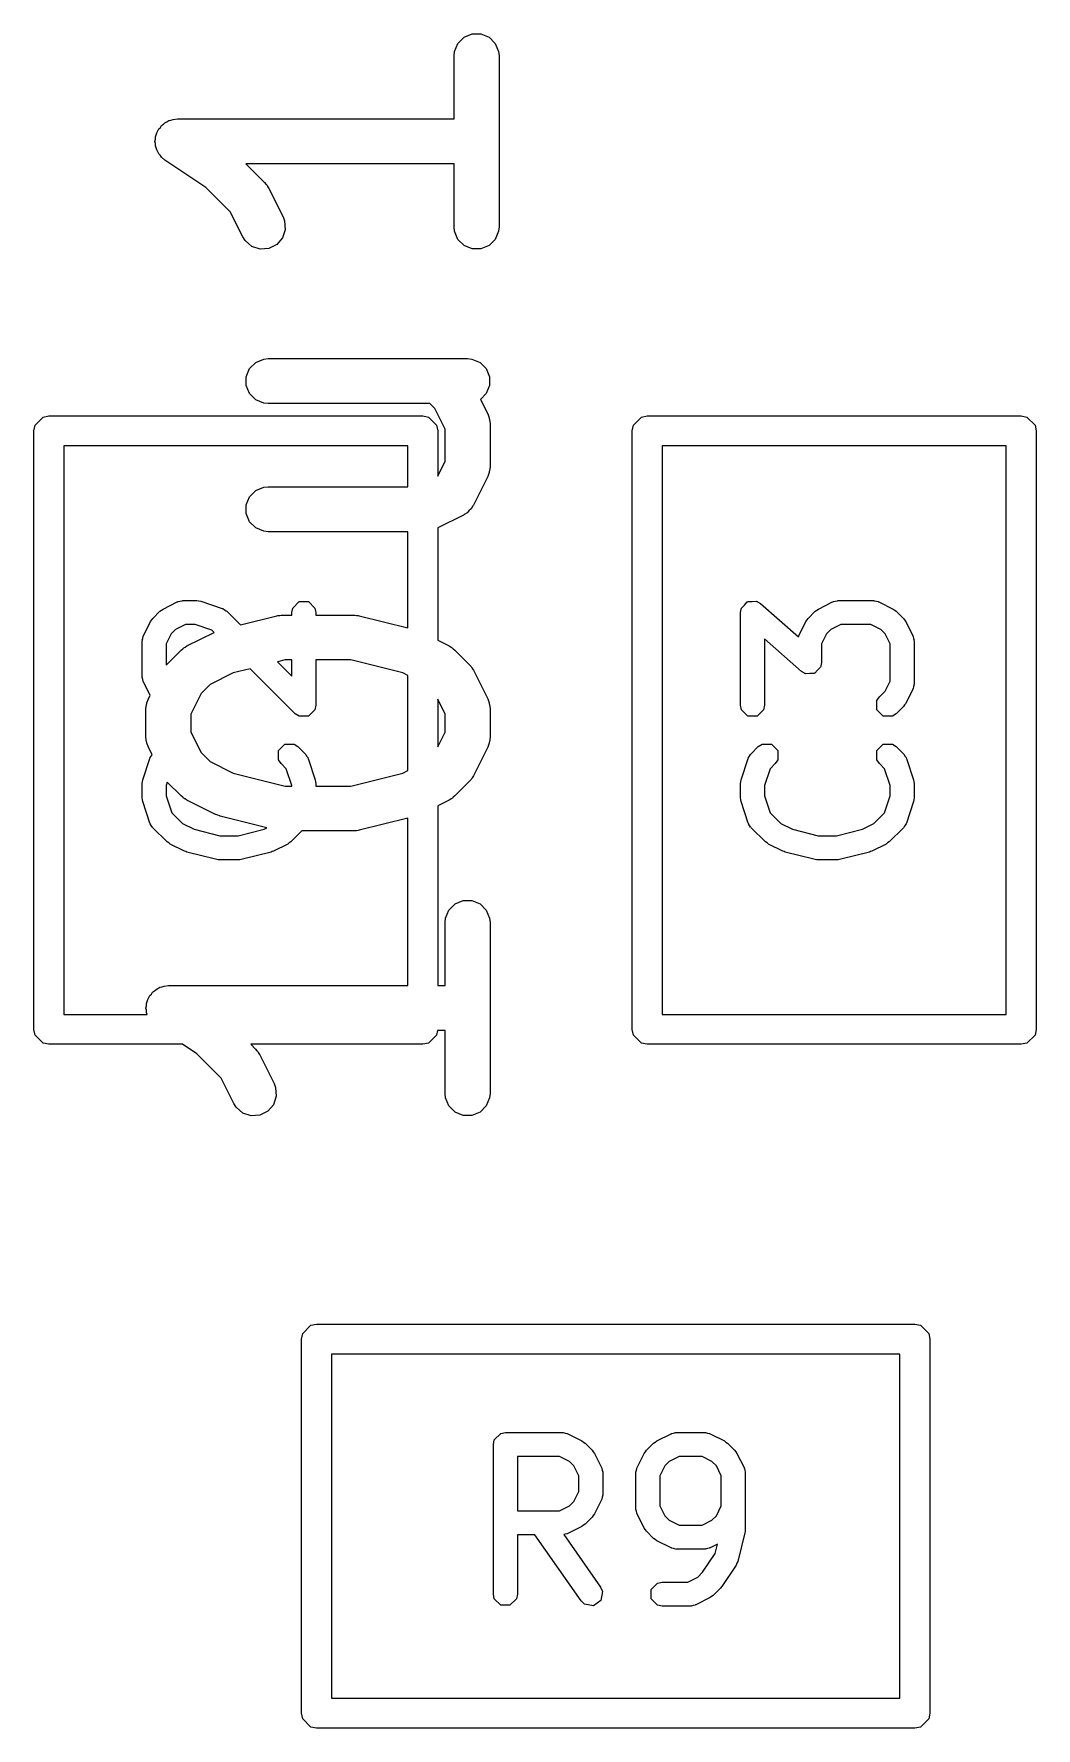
# Model space of a CAD drawing. Header units: inches. Extents: x 1.92 to 4.46, y -4.34 to -2.08.
# Drawn here: x 2.2608 to 2.3927, y -3.7703 to -3.5474 of the extents above; entities that cross this region are included whole.
import ezdxf

# ---------------------------------------------------------------- set-up
doc = ezdxf.new("R2010")
doc.units = ezdxf.units.IN
doc.header["$MEASUREMENT"] = 0
doc.layers.add('BLACK', color=250, linetype='CONTINUOUS')

msp = doc.modelspace()

# ---------------------------------------------------------------- linework, layer by layer
at = {"layer": 'BLACK', "linetype": 'CONTINUOUS'}
for p, q in [((2.31619, -3.54969), (2.31663, -3.54862)), ((2.31663, -3.54862), (2.31745, -3.54781)), ((2.31745, -3.54781), (2.31851, -3.54737)), ((2.31851, -3.54737), (2.31966, -3.54737)), ((2.31966, -3.54737), (2.32073, -3.54781)), ((2.32073, -3.54781), (2.32154, -3.54862)), ((2.32154, -3.54862), (2.32198, -3.54969)), ((2.31613, -3.55026), (2.31619, -3.54969)), ((2.31613, -3.55856), (2.31613, -3.55026)), ((2.32198, -3.54969), (2.32204, -3.55026)), ((2.32204, -3.55026), (2.32204, -3.57276)), ((2.27726, -3.55987), (2.27747, -3.55967)), ((2.27747, -3.55967), (2.27763, -3.55943)), ((2.27763, -3.55943), (2.27787, -3.55926)), ((2.27787, -3.55926), (2.27808, -3.55906)), ((2.27808, -3.55906), (2.27834, -3.55895)), ((2.27834, -3.55895), (2.27858, -3.55878)), ((2.27858, -3.55878), (2.27887, -3.55873)), ((2.27887, -3.55873), (2.27914, -3.55862)), ((2.27914, -3.55862), (2.27971, -3.55856)), ((2.27971, -3.55856), (2.27971, -3.55856)), ((2.27971, -3.55856), (2.27972, -3.55856)), ((2.27972, -3.55856), (2.27972, -3.55856)), ((2.27972, -3.55856), (2.31613, -3.55856)), ((2.27676, -3.56151), (2.27682, -3.56123)), ((2.27682, -3.5618), (2.27676, -3.56151)), ((2.27682, -3.56093), (2.27693, -3.56067)), ((2.27682, -3.56123), (2.27682, -3.56093)), ((2.27682, -3.56209), (2.27682, -3.5618)), ((2.27693, -3.56236), (2.27682, -3.56209)), ((2.27693, -3.56067), (2.27699, -3.56038)), ((2.27699, -3.56038), (2.27715, -3.56014)), ((2.27715, -3.56014), (2.27726, -3.55987)), ((2.27699, -3.56264), (2.27693, -3.56236)), ((2.27715, -3.56288), (2.27699, -3.56264)), ((2.27726, -3.56315), (2.27715, -3.56288)), ((2.27747, -3.56336), (2.27726, -3.56315)), ((2.27763, -3.5636), (2.27747, -3.56336)), ((2.27807, -3.56396), (2.27763, -3.5636)), ((2.27808, -3.56397), (2.27807, -3.56396)), ((2.28346, -3.56756), (2.27808, -3.56397)), ((2.27808, -3.56397), (2.27808, -3.56397)), ((2.27808, -3.56397), (2.27808, -3.56397)), ((2.31613, -3.56446), (2.28872, -3.56446)), ((2.28872, -3.56446), (2.29118, -3.56692)), ((2.31613, -3.57276), (2.31613, -3.56446)), ((2.28666, -3.57076), (2.28346, -3.56756)), ((2.29118, -3.56692), (2.29136, -3.56715)), ((2.29136, -3.56715), (2.29142, -3.5672)), ((2.29142, -3.5672), (2.29148, -3.56729)), ((2.29148, -3.56729), (2.29155, -3.56737)), ((2.29155, -3.56737), (2.29158, -3.56744)), ((2.29158, -3.56744), (2.29173, -3.56769)), ((2.29173, -3.56769), (2.29361, -3.57144)), ((2.28832, -3.57408), (2.28666, -3.57076)), ((2.2939, -3.57313), (2.29353, -3.57422)), ((2.29361, -3.57144), (2.29381, -3.57198)), ((2.29381, -3.57198), (2.2939, -3.57313)), ((2.31619, -3.57334), (2.31613, -3.57276)), ((2.32204, -3.57276), (2.32198, -3.57334)), ((2.28863, -3.57457), (2.28832, -3.57408)), ((2.2895, -3.57532), (2.28863, -3.57457)), ((2.2906, -3.57569), (2.2895, -3.57532)), ((2.29278, -3.57509), (2.29175, -3.57561)), ((2.29353, -3.57422), (2.29278, -3.57509)), ((2.31663, -3.5744), (2.31619, -3.57334)), ((2.31745, -3.57521), (2.31663, -3.5744)), ((2.31851, -3.57566), (2.31745, -3.57521)), ((2.32073, -3.57521), (2.31966, -3.57566)), ((2.32154, -3.5744), (2.32073, -3.57521)), ((2.32198, -3.57334), (2.32154, -3.5744)), ((2.29175, -3.57561), (2.2906, -3.57569)), ((2.31966, -3.57566), (2.31851, -3.57566)), ((2.2892, -3.5914), (2.29002, -3.59059)), ((2.29002, -3.59059), (2.29108, -3.59015)), ((2.29108, -3.59015), (2.29166, -3.59009)), ((2.29166, -3.59009), (2.31791, -3.59009)), ((2.31791, -3.59009), (2.31848, -3.59015)), ((2.31848, -3.59015), (2.31955, -3.59059)), ((2.31955, -3.59059), (2.32036, -3.5914)), ((2.28876, -3.59247), (2.2892, -3.5914)), ((2.28876, -3.59362), (2.28876, -3.59247)), ((2.32036, -3.5914), (2.3208, -3.59247)), ((2.3208, -3.59247), (2.3208, -3.59362)), ((2.2892, -3.59469), (2.28876, -3.59362)), ((2.29002, -3.5955), (2.2892, -3.59469)), ((2.29108, -3.59594), (2.29002, -3.5955)), ((2.32036, -3.59469), (2.3196, -3.59545)), ((2.3196, -3.59545), (2.32055, -3.59735)), ((2.3208, -3.59362), (2.32036, -3.59469)), ((2.26204, -3.59779), (2.2628, -3.59764)), ((2.2628, -3.59764), (2.31201, -3.59764)), ((2.29166, -3.596), (2.29108, -3.59594)), ((2.31293, -3.596), (2.29166, -3.596)), ((2.31201, -3.59764), (2.31276, -3.59779)), ((2.3136, -3.59667), (2.31293, -3.596)), ((2.31495, -3.59937), (2.3136, -3.59667)), ((2.32055, -3.59735), (2.32075, -3.59789)), ((2.34078, -3.59779), (2.34154, -3.59764)), ((2.34154, -3.59764), (2.39075, -3.59764)), ((2.39075, -3.59764), (2.3915, -3.59779)), ((2.26083, -3.59961), (2.26098, -3.59885)), ((2.26083, -3.67835), (2.26083, -3.59961)), ((2.26098, -3.59885), (2.26204, -3.59779)), ((2.31276, -3.59779), (2.31383, -3.59885)), ((2.31383, -3.59885), (2.31398, -3.59961)), ((2.31398, -3.59961), (2.31398, -3.60555)), ((2.31495, -3.6036), (2.31495, -3.59937)), ((2.32075, -3.59789), (2.32076, -3.59799)), ((2.32076, -3.59799), (2.3208, -3.59809)), ((2.3208, -3.59809), (2.32086, -3.59867)), ((2.32086, -3.59867), (2.32086, -3.60429)), ((2.33957, -3.59961), (2.33972, -3.59885)), ((2.33957, -3.67835), (2.33957, -3.59961)), ((2.33972, -3.59885), (2.34078, -3.59779)), ((2.3915, -3.59779), (2.39257, -3.59885)), ((2.39257, -3.59885), (2.39272, -3.59961)), ((2.39272, -3.59961), (2.39272, -3.67835)), ((2.26476, -3.60157), (2.26476, -3.67638)), ((2.31004, -3.60157), (2.26476, -3.60157)), ((2.31004, -3.60696), (2.31004, -3.60157)), ((2.3435, -3.60157), (2.3435, -3.67638)), ((2.38878, -3.60157), (2.3435, -3.60157)), ((2.38878, -3.67638), (2.38878, -3.60157)), ((2.31398, -3.60555), (2.31495, -3.6036)), ((2.32086, -3.60429), (2.3208, -3.60487)), ((2.32055, -3.60561), (2.31867, -3.60936)), ((2.32075, -3.60507), (2.32055, -3.60561)), ((2.32076, -3.60497), (2.32075, -3.60507)), ((2.3208, -3.60487), (2.32076, -3.60497)), ((2.28876, -3.60934), (2.2892, -3.60828)), ((2.2892, -3.60828), (2.29002, -3.60746)), ((2.29002, -3.60746), (2.29108, -3.60702)), ((2.29108, -3.60702), (2.29166, -3.60696)), ((2.29166, -3.60696), (2.31004, -3.60696)), ((2.28876, -3.61049), (2.28876, -3.60934)), ((2.2892, -3.61156), (2.28876, -3.61049)), ((2.31735, -3.61068), (2.31398, -3.61237)), ((2.31745, -3.61062), (2.31735, -3.61068)), ((2.31749, -3.61061), (2.31745, -3.61062)), ((2.31755, -3.61056), (2.31749, -3.61061)), ((2.31784, -3.61038), (2.31755, -3.61056)), ((2.31808, -3.6101), (2.31784, -3.61038)), ((2.31836, -3.60985), (2.31808, -3.6101)), ((2.31855, -3.60956), (2.31836, -3.60985)), ((2.3186, -3.6095), (2.31855, -3.60956)), ((2.31861, -3.60946), (2.3186, -3.6095)), ((2.31867, -3.60936), (2.31861, -3.60946)), ((2.29002, -3.61237), (2.2892, -3.61156)), ((2.29108, -3.61281), (2.29002, -3.61237)), ((2.29166, -3.61287), (2.29108, -3.61281)), ((2.31004, -3.61287), (2.29166, -3.61287)), ((2.31004, -3.62553), (2.31004, -3.61287)), ((2.31398, -3.61237), (2.31398, -3.62715)), ((2.27783, -3.62304), (2.2797, -3.6221)), ((2.2797, -3.6221), (2.27978, -3.62208)), ((2.27978, -3.62208), (2.27981, -3.62205)), ((2.27981, -3.62205), (2.28005, -3.62201)), ((2.28005, -3.62201), (2.2803, -3.62194)), ((2.2803, -3.62194), (2.28033, -3.62195)), ((2.28033, -3.62195), (2.28041, -3.62193)), ((2.28041, -3.62193), (2.28228, -3.62193)), ((2.28228, -3.62193), (2.28253, -3.62198)), ((2.28253, -3.62198), (2.28278, -3.62202)), ((2.28278, -3.62202), (2.28559, -3.62295)), ((2.29489, -3.62291), (2.29574, -3.62205)), ((2.29574, -3.62205), (2.29695, -3.62205)), ((2.29695, -3.62205), (2.2978, -3.62291)), ((2.35434, -3.62252), (2.3547, -3.6221)), ((2.3547, -3.6221), (2.35476, -3.62209)), ((2.35476, -3.62209), (2.3548, -3.62205)), ((2.3548, -3.62205), (2.35535, -3.62205)), ((2.35535, -3.62205), (2.3559, -3.62202)), ((2.3559, -3.62202), (2.35597, -3.62205)), ((2.35597, -3.62205), (2.356, -3.62205)), ((2.356, -3.62205), (2.35605, -3.6221)), ((2.35605, -3.6221), (2.35644, -3.62232)), ((2.36407, -3.62304), (2.36594, -3.6221)), ((2.36594, -3.6221), (2.36602, -3.62208)), ((2.36602, -3.62208), (2.36605, -3.62205)), ((2.36605, -3.62205), (2.36629, -3.62201)), ((2.36629, -3.62201), (2.36654, -3.62194)), ((2.36654, -3.62194), (2.36657, -3.62195)), ((2.36657, -3.62195), (2.36665, -3.62193)), ((2.36665, -3.62193), (2.37134, -3.62193)), ((2.37134, -3.62193), (2.37141, -3.62195)), ((2.37141, -3.62195), (2.37145, -3.62194)), ((2.37145, -3.62194), (2.37169, -3.62201)), ((2.37169, -3.62201), (2.37194, -3.62205)), ((2.37194, -3.62205), (2.37196, -3.62208)), ((2.37196, -3.62208), (2.37204, -3.6221)), ((2.37204, -3.6221), (2.37391, -3.62304)), ((2.27619, -3.62468), (2.27634, -3.62448)), ((2.27634, -3.62448), (2.27648, -3.62427)), ((2.27648, -3.62427), (2.27742, -3.62333)), ((2.27742, -3.62333), (2.27763, -3.62319)), ((2.27763, -3.62319), (2.27783, -3.62304)), ((2.28559, -3.62295), (2.28566, -3.62299)), ((2.28566, -3.62299), (2.2857, -3.62299)), ((2.2857, -3.62299), (2.28591, -3.62313)), ((2.28591, -3.62313), (2.28613, -3.62326)), ((2.28613, -3.62326), (2.28614, -3.62329)), ((2.28614, -3.62329), (2.28621, -3.62333)), ((2.28621, -3.62333), (2.28801, -3.62513)), ((2.28801, -3.62513), (2.29282, -3.62393)), ((2.29282, -3.62393), (2.29292, -3.62391)), ((2.29292, -3.62391), (2.29296, -3.62389)), ((2.29296, -3.62389), (2.29318, -3.62387)), ((2.29318, -3.62387), (2.29339, -3.62384)), ((2.29339, -3.62384), (2.29343, -3.62385)), ((2.29343, -3.62385), (2.29353, -3.62384)), ((2.29353, -3.62384), (2.29477, -3.62384)), ((2.29477, -3.62351), (2.29489, -3.62291)), ((2.29477, -3.62384), (2.29477, -3.62351)), ((2.2978, -3.62291), (2.29792, -3.62351)), ((2.29792, -3.62351), (2.29792, -3.62384)), ((2.29792, -3.62384), (2.30291, -3.62384)), ((2.30291, -3.62384), (2.30301, -3.62385)), ((2.30301, -3.62385), (2.30305, -3.62384)), ((2.30305, -3.62384), (2.30327, -3.62387)), ((2.30327, -3.62387), (2.30348, -3.62389)), ((2.30348, -3.62389), (2.30352, -3.62391)), ((2.30352, -3.62391), (2.30362, -3.62393)), ((2.30362, -3.62393), (2.31004, -3.62553)), ((2.35382, -3.62351), (2.35391, -3.62307)), ((2.35382, -3.6357), (2.35382, -3.62351)), ((2.35391, -3.62301), (2.35393, -3.62298)), ((2.35391, -3.62307), (2.35391, -3.62301)), ((2.35393, -3.62298), (2.35394, -3.62291)), ((2.35394, -3.62291), (2.35434, -3.62252)), ((2.35644, -3.62232), (2.36144, -3.6267)), ((2.36243, -3.62468), (2.36258, -3.62448)), ((2.36258, -3.62448), (2.36272, -3.62427)), ((2.36272, -3.62427), (2.36366, -3.62333)), ((2.36366, -3.62333), (2.36387, -3.62319)), ((2.36387, -3.62319), (2.36407, -3.62304)), ((2.37391, -3.62304), (2.37411, -3.62319)), ((2.37411, -3.62319), (2.37432, -3.62333)), ((2.37432, -3.62333), (2.37526, -3.62427)), ((2.37526, -3.62427), (2.3754, -3.62448)), ((2.3754, -3.62448), (2.37556, -3.62468)), ((2.27516, -3.6269), (2.2752, -3.62666)), ((2.2752, -3.62666), (2.27523, -3.62663)), ((2.27523, -3.62663), (2.27525, -3.62655)), ((2.27525, -3.62655), (2.27619, -3.62468)), ((2.27889, -3.62632), (2.27823, -3.62763)), ((2.27947, -3.62574), (2.27889, -3.62632)), ((2.28078, -3.62508), (2.27947, -3.62574)), ((2.28203, -3.62508), (2.28078, -3.62508)), ((2.28097, -3.6279), (2.28454, -3.62611)), ((2.28425, -3.62582), (2.28203, -3.62508)), ((2.28454, -3.62611), (2.28425, -3.62582)), ((2.36144, -3.62666), (2.36147, -3.62663)), ((2.36144, -3.6267), (2.36144, -3.62666)), ((2.36147, -3.62663), (2.36149, -3.62655)), ((2.36149, -3.62655), (2.36243, -3.62468)), ((2.36513, -3.62632), (2.36447, -3.62763)), ((2.36571, -3.62574), (2.36513, -3.62632)), ((2.36702, -3.62508), (2.36571, -3.62574)), ((2.37096, -3.62508), (2.36702, -3.62508)), ((2.37228, -3.62574), (2.37096, -3.62508)), ((2.37285, -3.62632), (2.37228, -3.62574)), ((2.37351, -3.62763), (2.37285, -3.62632)), ((2.37556, -3.62468), (2.37649, -3.62655)), ((2.37649, -3.62655), (2.37651, -3.62663)), ((2.37651, -3.62663), (2.37654, -3.62666)), ((2.37654, -3.62666), (2.37659, -3.6269)), ((2.27508, -3.62726), (2.2751, -3.62718)), ((2.27508, -3.63195), (2.27508, -3.62726)), ((2.27509, -3.62715), (2.27516, -3.6269)), ((2.2751, -3.62718), (2.27509, -3.62715)), ((2.27823, -3.62763), (2.27823, -3.63043)), ((2.27832, -3.63033), (2.2802, -3.62845)), ((2.2802, -3.62845), (2.28042, -3.62827)), ((2.28042, -3.62827), (2.28048, -3.62821)), ((2.28048, -3.62821), (2.28056, -3.62815)), ((2.28056, -3.62815), (2.28065, -3.62808)), ((2.28065, -3.62808), (2.28072, -3.62805)), ((2.28072, -3.62805), (2.28097, -3.6279)), ((2.31398, -3.62715), (2.31548, -3.6279)), ((2.31548, -3.6279), (2.31573, -3.62805)), ((2.31573, -3.62805), (2.3158, -3.62808)), ((2.3158, -3.62808), (2.31588, -3.62815)), ((2.31588, -3.62815), (2.31597, -3.62821)), ((2.31597, -3.62821), (2.31602, -3.62827)), ((2.31602, -3.62827), (2.31624, -3.62845)), ((2.31624, -3.62845), (2.31812, -3.63033)), ((2.36186, -3.63126), (2.35697, -3.62698)), ((2.35697, -3.62698), (2.35697, -3.6357)), ((2.36447, -3.62763), (2.36447, -3.63007)), ((2.37351, -3.63251), (2.37351, -3.62763)), ((2.37659, -3.6269), (2.37666, -3.62715)), ((2.37666, -3.62715), (2.37664, -3.62718)), ((2.37664, -3.62718), (2.37666, -3.62726)), ((2.37666, -3.62726), (2.37666, -3.63288)), ((2.27823, -3.63043), (2.27832, -3.63033)), ((2.28931, -3.63089), (2.28707, -3.63145)), ((2.29523, -3.63681), (2.28931, -3.63089)), ((2.2939, -3.62974), (2.29287, -3.63)), ((2.29287, -3.63), (2.29477, -3.63189)), ((2.29477, -3.62974), (2.2939, -3.62974)), ((2.29477, -3.63189), (2.29477, -3.62974)), ((2.30254, -3.62974), (2.29792, -3.62974)), ((2.29792, -3.62974), (2.29792, -3.6357)), ((2.30938, -3.63145), (2.30254, -3.62974)), ((2.31812, -3.63033), (2.31831, -3.63055)), ((2.31831, -3.63055), (2.31836, -3.6306)), ((2.31836, -3.6306), (2.31842, -3.63069)), ((2.31842, -3.63069), (2.31849, -3.63077)), ((2.31849, -3.63077), (2.31852, -3.63085)), ((2.31852, -3.63085), (2.31867, -3.63109)), ((2.31867, -3.63109), (2.32055, -3.63484)), ((2.36396, -3.63107), (2.3636, -3.63148)), ((2.36435, -3.63067), (2.36396, -3.63107)), ((2.36437, -3.6306), (2.36435, -3.63067)), ((2.36439, -3.63058), (2.36437, -3.6306)), ((2.36447, -3.63007), (2.36439, -3.63051)), ((2.36439, -3.63051), (2.36439, -3.63058)), ((2.2751, -3.63202), (2.27508, -3.63195)), ((2.27509, -3.63206), (2.2751, -3.63202)), ((2.27516, -3.6323), (2.27509, -3.63206)), ((2.2752, -3.63255), (2.27516, -3.6323)), ((2.27523, -3.63257), (2.2752, -3.63255)), ((2.27525, -3.63265), (2.27523, -3.63257)), ((2.27612, -3.63439), (2.27525, -3.63265)), ((2.28403, -3.63297), (2.28284, -3.63416)), ((2.28707, -3.63145), (2.28403, -3.63297)), ((2.31004, -3.63178), (2.30938, -3.63145)), ((2.31004, -3.6443), (2.31004, -3.63178)), ((2.36225, -3.63148), (2.36186, -3.63126)), ((2.3623, -3.63153), (2.36225, -3.63148)), ((2.36233, -3.63153), (2.3623, -3.63153)), ((2.36239, -3.63156), (2.36233, -3.63153)), ((2.36295, -3.63153), (2.36239, -3.63156)), ((2.3635, -3.63153), (2.36295, -3.63153)), ((2.36354, -3.63149), (2.3635, -3.63153)), ((2.3636, -3.63148), (2.36354, -3.63149)), ((2.37285, -3.63383), (2.37351, -3.63251)), ((2.37659, -3.63324), (2.37654, -3.63349)), ((2.37666, -3.63299), (2.37659, -3.63324)), ((2.37666, -3.63288), (2.37664, -3.63296)), ((2.37664, -3.63296), (2.37666, -3.63299)), ((2.27558, -3.63616), (2.27564, -3.63559)), ((2.27564, -3.63559), (2.27568, -3.63549)), ((2.27568, -3.63549), (2.27569, -3.63538)), ((2.27569, -3.63538), (2.2759, -3.63484)), ((2.2759, -3.63484), (2.27612, -3.63439)), ((2.28284, -3.63416), (2.28149, -3.63686)), ((2.31495, -3.63686), (2.31398, -3.63491)), ((2.31398, -3.63491), (2.31398, -3.64117)), ((2.32055, -3.63484), (2.32075, -3.63538)), ((2.32075, -3.63538), (2.32076, -3.63549)), ((2.32076, -3.63549), (2.3208, -3.63559)), ((2.3208, -3.63559), (2.32086, -3.63616)), ((2.37175, -3.63509), (2.3721, -3.63458)), ((2.37175, -3.6363), (2.37175, -3.63509)), ((2.3721, -3.63458), (2.37285, -3.63383)), ((2.37556, -3.63546), (2.3754, -3.63566)), ((2.37649, -3.63359), (2.37556, -3.63546)), ((2.37651, -3.63351), (2.37649, -3.63359)), ((2.37654, -3.63349), (2.37651, -3.63351)), ((2.27558, -3.63991), (2.27558, -3.63616)), ((2.28149, -3.63686), (2.28149, -3.63922)), ((2.29574, -3.63715), (2.29523, -3.63681)), ((2.29695, -3.63715), (2.29574, -3.63715)), ((2.2978, -3.6363), (2.29695, -3.63715)), ((2.29695, -3.63715), (2.29695, -3.63715)), ((2.29792, -3.6357), (2.2978, -3.6363)), ((2.2978, -3.6363), (2.2978, -3.6363)), ((2.31495, -3.63922), (2.31495, -3.63686)), ((2.32086, -3.63616), (2.32086, -3.63991)), ((2.35394, -3.6363), (2.35382, -3.6357)), ((2.3548, -3.63715), (2.35394, -3.6363)), ((2.356, -3.63715), (2.3548, -3.63715)), ((2.35685, -3.6363), (2.356, -3.63715)), ((2.35697, -3.6357), (2.35685, -3.6363)), ((2.37261, -3.63715), (2.37175, -3.6363)), ((2.37381, -3.63715), (2.37261, -3.63715)), ((2.37432, -3.63681), (2.37381, -3.63715)), ((2.37526, -3.63587), (2.37432, -3.63681)), ((2.3754, -3.63566), (2.37526, -3.63587)), ((2.27564, -3.64049), (2.27558, -3.63991)), ((2.28149, -3.63922), (2.28284, -3.64191)), ((2.31398, -3.64117), (2.31495, -3.63922)), ((2.32086, -3.63991), (2.3208, -3.64049)), ((2.27568, -3.64059), (2.27564, -3.64049)), ((2.27569, -3.64069), (2.27568, -3.64059)), ((2.2759, -3.64123), (2.27569, -3.64069)), ((2.27638, -3.64221), (2.2759, -3.64123)), ((2.27628, -3.64238), (2.27638, -3.64221)), ((2.28284, -3.64191), (2.28403, -3.64311)), ((2.29301, -3.64165), (2.29387, -3.6408)), ((2.29301, -3.64286), (2.29301, -3.64165)), ((2.29387, -3.6408), (2.29507, -3.6408)), ((2.29507, -3.6408), (2.29558, -3.64114)), ((2.29558, -3.64114), (2.29652, -3.64208)), ((2.29652, -3.64208), (2.29656, -3.64215)), ((2.29656, -3.64215), (2.2966, -3.64216)), ((2.2966, -3.64216), (2.29672, -3.64238)), ((2.32055, -3.64123), (2.31867, -3.64498)), ((2.32075, -3.64069), (2.32055, -3.64123)), ((2.32076, -3.64059), (2.32075, -3.64069)), ((2.3208, -3.64049), (2.32076, -3.64059)), ((2.35502, -3.64238), (2.35515, -3.64216)), ((2.35515, -3.64216), (2.35518, -3.64215)), ((2.35518, -3.64215), (2.35522, -3.64208)), ((2.35522, -3.64208), (2.35616, -3.64114)), ((2.35616, -3.64114), (2.35667, -3.6408)), ((2.35667, -3.6408), (2.35788, -3.6408)), ((2.35788, -3.6408), (2.35873, -3.64165)), ((2.35873, -3.64165), (2.35873, -3.64286)), ((2.37175, -3.64165), (2.37261, -3.6408)), ((2.37175, -3.64286), (2.37175, -3.64165)), ((2.37261, -3.6408), (2.37381, -3.6408)), ((2.37381, -3.6408), (2.37432, -3.64114)), ((2.37432, -3.64114), (2.37526, -3.64208)), ((2.37526, -3.64208), (2.3753, -3.64215)), ((2.3753, -3.64215), (2.37534, -3.64216)), ((2.37534, -3.64216), (2.37546, -3.64238)), ((2.27517, -3.64551), (2.2761, -3.6427)), ((2.2761, -3.6427), (2.27614, -3.64263)), ((2.27614, -3.64259), (2.27628, -3.64238)), ((2.27614, -3.64263), (2.27614, -3.64259)), ((2.28403, -3.64311), (2.28707, -3.64463)), ((2.29336, -3.64337), (2.29301, -3.64286)), ((2.29403, -3.64405), (2.29336, -3.64337)), ((2.29477, -3.64626), (2.29403, -3.64405)), ((2.29672, -3.64238), (2.29686, -3.64259)), ((2.29686, -3.64259), (2.29686, -3.64263)), ((2.29686, -3.64263), (2.2969, -3.6427)), ((2.2969, -3.6427), (2.29784, -3.64551)), ((2.30938, -3.64463), (2.31004, -3.6443)), ((2.35391, -3.64551), (2.35484, -3.6427)), ((2.35484, -3.6427), (2.35488, -3.64263)), ((2.35488, -3.64259), (2.35502, -3.64238)), ((2.35488, -3.64263), (2.35488, -3.64259)), ((2.35771, -3.64405), (2.35697, -3.64626)), ((2.35839, -3.64337), (2.35771, -3.64405)), ((2.35873, -3.64286), (2.35839, -3.64337)), ((2.3721, -3.64337), (2.37175, -3.64286)), ((2.37277, -3.64405), (2.3721, -3.64337)), ((2.37351, -3.64626), (2.37277, -3.64405)), ((2.37546, -3.64238), (2.3756, -3.64259)), ((2.3756, -3.64259), (2.3756, -3.64263)), ((2.3756, -3.64263), (2.37564, -3.6427)), ((2.37564, -3.6427), (2.37658, -3.64551)), ((2.27508, -3.64601), (2.27513, -3.64576)), ((2.27508, -3.64788), (2.27508, -3.64601)), ((2.27513, -3.64576), (2.27517, -3.64551)), ((2.27838, -3.64581), (2.27823, -3.64626)), ((2.27823, -3.64626), (2.27823, -3.64763)), ((2.2802, -3.64763), (2.27838, -3.64581)), ((2.28707, -3.64463), (2.2939, -3.64633)), ((2.2939, -3.64633), (2.29477, -3.64633)), ((2.29477, -3.64633), (2.29477, -3.64626)), ((2.29784, -3.64551), (2.29787, -3.64576)), ((2.29787, -3.64576), (2.29792, -3.64601)), ((2.29792, -3.64601), (2.29792, -3.64633)), ((2.29792, -3.64633), (2.30254, -3.64633)), ((2.30254, -3.64633), (2.30938, -3.64463)), ((2.31812, -3.64575), (2.31624, -3.64763)), ((2.31831, -3.64552), (2.31812, -3.64575)), ((2.31836, -3.64547), (2.31831, -3.64552)), ((2.31842, -3.64538), (2.31836, -3.64547)), ((2.31849, -3.6453), (2.31842, -3.64538)), ((2.31852, -3.64523), (2.31849, -3.6453)), ((2.31867, -3.64498), (2.31852, -3.64523)), ((2.35382, -3.64601), (2.35387, -3.64576)), ((2.35382, -3.64788), (2.35382, -3.64601)), ((2.35387, -3.64576), (2.35391, -3.64551)), ((2.35697, -3.64626), (2.35697, -3.64763)), ((2.37351, -3.64763), (2.37351, -3.64626)), ((2.37658, -3.64551), (2.37661, -3.64576)), ((2.37661, -3.64576), (2.37666, -3.64601)), ((2.37666, -3.64601), (2.37666, -3.64788)), ((2.27513, -3.64813), (2.27508, -3.64788)), ((2.27517, -3.64838), (2.27513, -3.64813)), ((2.2761, -3.65119), (2.27517, -3.64838)), ((2.27823, -3.64763), (2.27897, -3.64984)), ((2.28042, -3.64781), (2.2802, -3.64763)), ((2.28048, -3.64787), (2.28042, -3.64781)), ((2.28056, -3.64793), (2.28048, -3.64787)), ((2.28065, -3.64799), (2.28056, -3.64793)), ((2.28072, -3.64802), (2.28065, -3.64799)), ((2.28097, -3.64818), (2.28072, -3.64802)), ((2.28471, -3.65005), (2.28097, -3.64818)), ((2.31548, -3.64818), (2.31398, -3.64893)), ((2.31398, -3.64893), (2.31398, -3.67258)), ((2.31573, -3.64802), (2.31548, -3.64818)), ((2.3158, -3.64799), (2.31573, -3.64802)), ((2.31588, -3.64793), (2.3158, -3.64799)), ((2.31597, -3.64787), (2.31588, -3.64793)), ((2.31602, -3.64781), (2.31597, -3.64787)), ((2.31624, -3.64763), (2.31602, -3.64781)), ((2.35387, -3.64813), (2.35382, -3.64788)), ((2.35391, -3.64838), (2.35387, -3.64813)), ((2.35484, -3.65119), (2.35391, -3.64838)), ((2.35697, -3.64763), (2.35771, -3.64984)), ((2.37277, -3.64984), (2.37351, -3.64763)), ((2.37658, -3.64838), (2.37564, -3.65119)), ((2.37661, -3.64813), (2.37658, -3.64838)), ((2.37666, -3.64788), (2.37661, -3.64813)), ((2.27614, -3.65126), (2.2761, -3.65119)), ((2.27897, -3.64984), (2.2804, -3.65127)), ((2.28476, -3.65007), (2.28471, -3.65005)), ((2.28477, -3.65008), (2.28476, -3.65007)), ((2.28502, -3.65017), (2.28477, -3.65008)), ((2.28526, -3.65026), (2.28502, -3.65017)), ((2.28528, -3.65026), (2.28526, -3.65026)), ((2.28532, -3.65028), (2.28528, -3.65026)), ((2.2915, -3.65182), (2.28532, -3.65028)), ((2.31004, -3.65055), (2.30362, -3.65215)), ((2.31004, -3.67258), (2.31004, -3.65055)), ((2.35488, -3.65126), (2.35484, -3.65119)), ((2.35771, -3.64984), (2.35914, -3.65127)), ((2.37134, -3.65127), (2.37277, -3.64984)), ((2.37564, -3.65119), (2.3756, -3.65126)), ((2.27614, -3.6513), (2.27614, -3.65126)), ((2.27628, -3.65151), (2.27614, -3.6513)), ((2.27641, -3.65173), (2.27628, -3.65151)), ((2.27644, -3.65174), (2.27641, -3.65173)), ((2.27648, -3.65181), (2.27644, -3.65174)), ((2.27836, -3.65368), (2.27648, -3.65181)), ((2.2804, -3.65127), (2.2819, -3.65202)), ((2.2819, -3.65202), (2.28529, -3.65287)), ((2.28529, -3.65287), (2.28771, -3.65287)), ((2.28771, -3.65287), (2.29111, -3.65202)), ((2.29111, -3.65202), (2.2915, -3.65182)), ((2.29609, -3.65224), (2.29465, -3.65368)), ((2.30291, -3.65224), (2.29609, -3.65224)), ((2.30301, -3.65223), (2.30291, -3.65224)), ((2.30305, -3.65224), (2.30301, -3.65223)), ((2.30327, -3.6522), (2.30305, -3.65224)), ((2.30348, -3.65218), (2.30327, -3.6522)), ((2.30352, -3.65217), (2.30348, -3.65218)), ((2.30362, -3.65215), (2.30352, -3.65217)), ((2.35488, -3.6513), (2.35488, -3.65126)), ((2.35502, -3.65151), (2.35488, -3.6513)), ((2.35515, -3.65173), (2.35502, -3.65151)), ((2.35518, -3.65174), (2.35515, -3.65173)), ((2.35522, -3.65181), (2.35518, -3.65174)), ((2.3571, -3.65368), (2.35522, -3.65181)), ((2.35914, -3.65127), (2.36064, -3.65202)), ((2.36064, -3.65202), (2.36403, -3.65287)), ((2.36403, -3.65287), (2.36645, -3.65287)), ((2.36645, -3.65287), (2.36985, -3.65202)), ((2.36985, -3.65202), (2.37134, -3.65127)), ((2.37526, -3.65181), (2.37339, -3.65368)), ((2.3753, -3.65174), (2.37526, -3.65181)), ((2.37534, -3.65173), (2.3753, -3.65174)), ((2.37546, -3.65151), (2.37534, -3.65173)), ((2.3756, -3.6513), (2.37546, -3.65151)), ((2.3756, -3.65126), (2.3756, -3.6513)), ((2.27857, -3.65382), (2.27836, -3.65368)), ((2.27877, -3.65398), (2.27857, -3.65382)), ((2.28064, -3.65491), (2.27877, -3.65398)), ((2.28081, -3.65496), (2.28064, -3.65491)), ((2.28096, -3.65503), (2.28081, -3.65496)), ((2.28471, -3.65597), (2.28096, -3.65503)), ((2.29204, -3.65503), (2.28829, -3.65597)), ((2.2922, -3.65496), (2.29204, -3.65503)), ((2.29236, -3.65491), (2.2922, -3.65496)), ((2.29424, -3.65398), (2.29236, -3.65491)), ((2.29444, -3.65382), (2.29424, -3.65398)), ((2.29465, -3.65368), (2.29444, -3.65382)), ((2.35731, -3.65382), (2.3571, -3.65368)), ((2.35751, -3.65398), (2.35731, -3.65382)), ((2.35938, -3.65491), (2.35751, -3.65398)), ((2.35955, -3.65496), (2.35938, -3.65491)), ((2.3597, -3.65503), (2.35955, -3.65496)), ((2.36345, -3.65597), (2.3597, -3.65503)), ((2.37078, -3.65503), (2.36703, -3.65597)), ((2.37094, -3.65496), (2.37078, -3.65503)), ((2.3711, -3.65491), (2.37094, -3.65496)), ((2.37298, -3.65398), (2.3711, -3.65491)), ((2.37318, -3.65382), (2.37298, -3.65398)), ((2.37339, -3.65368), (2.37318, -3.65382)), ((2.28491, -3.65598), (2.28471, -3.65597)), ((2.2851, -3.65602), (2.28491, -3.65598)), ((2.28791, -3.65602), (2.2851, -3.65602)), ((2.2881, -3.65598), (2.28791, -3.65602)), ((2.28829, -3.65597), (2.2881, -3.65598)), ((2.36365, -3.65598), (2.36345, -3.65597)), ((2.36384, -3.65602), (2.36365, -3.65598)), ((2.36665, -3.65602), (2.36384, -3.65602)), ((2.36684, -3.65598), (2.36665, -3.65602)), ((2.36703, -3.65597), (2.36684, -3.65598)), ((2.31545, -3.66265), (2.31627, -3.66183)), ((2.31627, -3.66183), (2.31733, -3.66139)), ((2.31733, -3.66139), (2.31848, -3.66139)), ((2.31848, -3.66139), (2.31955, -3.66183)), ((2.31955, -3.66183), (2.32036, -3.66265)), ((2.31495, -3.66429), (2.31501, -3.66371)), ((2.31495, -3.67258), (2.31495, -3.66429)), ((2.31501, -3.66371), (2.31545, -3.66265)), ((2.32036, -3.66265), (2.3208, -3.66371)), ((2.3208, -3.66371), (2.32086, -3.66429)), ((2.32086, -3.66429), (2.32086, -3.68678)), ((2.27629, -3.67369), (2.27645, -3.67345)), ((2.27645, -3.67345), (2.27669, -3.67329)), ((2.27669, -3.67329), (2.2769, -3.67308)), ((2.2769, -3.67308), (2.27716, -3.67297)), ((2.27716, -3.67297), (2.2774, -3.67281)), ((2.2774, -3.67281), (2.27769, -3.67275)), ((2.27769, -3.67275), (2.27796, -3.67264)), ((2.27796, -3.67264), (2.27853, -3.67258)), ((2.27853, -3.67258), (2.27853, -3.67258)), ((2.27853, -3.67258), (2.27853, -3.67258)), ((2.27853, -3.67258), (2.27854, -3.67258)), ((2.27854, -3.67258), (2.31004, -3.67258)), ((2.31398, -3.67258), (2.31495, -3.67258)), ((2.27558, -3.67554), (2.27564, -3.67525)), ((2.27564, -3.67582), (2.27558, -3.67554)), ((2.27564, -3.67496), (2.27575, -3.67469)), ((2.27564, -3.67525), (2.27564, -3.67496)), ((2.27575, -3.67469), (2.27581, -3.67441)), ((2.27581, -3.67441), (2.27597, -3.67416)), ((2.27597, -3.67416), (2.27608, -3.67389)), ((2.27608, -3.67389), (2.27629, -3.67369)), ((2.26476, -3.67638), (2.27575, -3.67638)), ((2.27564, -3.67611), (2.27564, -3.67582)), ((2.27575, -3.67638), (2.27564, -3.67611)), ((2.3435, -3.67638), (2.38878, -3.67638)), ((2.26098, -3.6791), (2.26083, -3.67835)), ((2.26204, -3.68017), (2.26098, -3.6791)), ((2.2628, -3.68031), (2.26204, -3.68017)), ((2.31276, -3.68017), (2.31201, -3.68031)), ((2.31383, -3.6791), (2.31276, -3.68017)), ((2.31395, -3.67849), (2.31383, -3.6791)), ((2.31495, -3.67849), (2.31395, -3.67849)), ((2.31495, -3.68678), (2.31495, -3.67849)), ((2.33972, -3.6791), (2.33957, -3.67835)), ((2.34078, -3.68017), (2.33972, -3.6791)), ((2.34154, -3.68031), (2.34078, -3.68017)), ((2.3915, -3.68017), (2.39075, -3.68031)), ((2.39257, -3.6791), (2.3915, -3.68017)), ((2.39272, -3.67835), (2.39257, -3.6791)), ((2.28038, -3.68031), (2.2628, -3.68031)), ((2.28228, -3.68158), (2.28038, -3.68031)), ((2.28548, -3.68478), (2.28228, -3.68158)), ((2.31201, -3.68031), (2.28937, -3.68031)), ((2.28937, -3.68031), (2.29, -3.68095)), ((2.29, -3.68095), (2.29018, -3.68117)), ((2.29018, -3.68117), (2.29024, -3.68122)), ((2.29024, -3.68122), (2.2903, -3.68131)), ((2.2903, -3.68131), (2.29037, -3.68139)), ((2.29037, -3.68139), (2.29039, -3.68146)), ((2.29039, -3.68146), (2.29055, -3.68171)), ((2.29055, -3.68171), (2.29243, -3.68546)), ((2.39075, -3.68031), (2.34154, -3.68031)), ((2.28714, -3.6881), (2.28548, -3.68478)), ((2.29243, -3.68546), (2.29263, -3.686)), ((2.29263, -3.686), (2.29271, -3.68715)), ((2.31501, -3.68736), (2.31495, -3.68678)), ((2.32086, -3.68678), (2.3208, -3.68736)), ((2.28745, -3.68859), (2.28714, -3.6881)), ((2.28832, -3.68935), (2.28745, -3.68859)), ((2.2916, -3.68912), (2.29056, -3.68963)), ((2.29235, -3.68825), (2.2916, -3.68912)), ((2.29271, -3.68715), (2.29235, -3.68825)), ((2.31545, -3.68842), (2.31501, -3.68736)), ((2.31627, -3.68924), (2.31545, -3.68842)), ((2.32036, -3.68842), (2.31955, -3.68924)), ((2.3208, -3.68736), (2.32036, -3.68842)), ((2.28942, -3.68971), (2.28832, -3.68935)), ((2.29056, -3.68963), (2.28942, -3.68971)), ((2.31733, -3.68968), (2.31627, -3.68924)), ((2.31848, -3.68968), (2.31733, -3.68968)), ((2.31955, -3.68924), (2.31848, -3.68968)), ((2.29621, -3.71834), (2.29728, -3.71728)), ((2.29728, -3.71728), (2.29803, -3.71713)), ((2.29803, -3.71713), (2.37677, -3.71713)), ((2.37677, -3.71713), (2.37752, -3.71728)), ((2.37752, -3.71728), (2.37859, -3.71834)), ((2.29606, -3.71909), (2.29621, -3.71834)), ((2.29606, -3.76831), (2.29606, -3.71909)), ((2.37859, -3.71834), (2.37874, -3.71909)), ((2.37874, -3.71909), (2.37874, -3.76831)), ((2.3, -3.72106), (2.3, -3.76634)), ((2.3748, -3.72106), (2.3, -3.72106)), ((2.3748, -3.76634), (2.3748, -3.72106)), ((2.32227, -3.7315), (2.32287, -3.73138)), ((2.32287, -3.73138), (2.33037, -3.73138)), ((2.33037, -3.73138), (2.33045, -3.7314)), ((2.33045, -3.7314), (2.33048, -3.73139)), ((2.33048, -3.73139), (2.33073, -3.73145)), ((2.33073, -3.73145), (2.33097, -3.7315)), ((2.34477, -3.7315), (2.34501, -3.73145)), ((2.34501, -3.73145), (2.34526, -3.73139)), ((2.34526, -3.73139), (2.34529, -3.7314)), ((2.34529, -3.7314), (2.34537, -3.73138)), ((2.34537, -3.73138), (2.34912, -3.73138)), ((2.34912, -3.73138), (2.3492, -3.7314)), ((2.3492, -3.7314), (2.34923, -3.73139)), ((2.34923, -3.73139), (2.34947, -3.73145)), ((2.34947, -3.73145), (2.34972, -3.7315)), ((2.3213, -3.73296), (2.32142, -3.73236)), ((2.3213, -3.75264), (2.3213, -3.73296)), ((2.32142, -3.73236), (2.32227, -3.7315)), ((2.33097, -3.7315), (2.331, -3.73153)), ((2.331, -3.73153), (2.33108, -3.73155)), ((2.33108, -3.73155), (2.33295, -3.73249)), ((2.33295, -3.73249), (2.33315, -3.73264)), ((2.33315, -3.73264), (2.33336, -3.73278)), ((2.33336, -3.73278), (2.3343, -3.73372)), ((2.3343, -3.73372), (2.33444, -3.73393)), ((2.3413, -3.73393), (2.34144, -3.73372)), ((2.34144, -3.73372), (2.34238, -3.73278)), ((2.34238, -3.73278), (2.34259, -3.73264)), ((2.34259, -3.73264), (2.34279, -3.73249)), ((2.34279, -3.73249), (2.34467, -3.73155)), ((2.34467, -3.73155), (2.34474, -3.73153)), ((2.34474, -3.73153), (2.34477, -3.7315)), ((2.34972, -3.7315), (2.34975, -3.73153)), ((2.34975, -3.73153), (2.34982, -3.73155)), ((2.34982, -3.73155), (2.3517, -3.73249)), ((2.3517, -3.73249), (2.3519, -3.73264)), ((2.3519, -3.73264), (2.35211, -3.73278)), ((2.35211, -3.73278), (2.35304, -3.73372)), ((2.35304, -3.73372), (2.35318, -3.73393)), ((2.33, -3.73453), (2.32445, -3.73453)), ((2.32445, -3.73453), (2.32445, -3.7417)), ((2.33131, -3.73519), (2.33, -3.73453)), ((2.33189, -3.73577), (2.33131, -3.73519)), ((2.33255, -3.73708), (2.33189, -3.73577)), ((2.33444, -3.73393), (2.33459, -3.73413)), ((2.33459, -3.73413), (2.33553, -3.736)), ((2.34021, -3.736), (2.34115, -3.73413)), ((2.34115, -3.73413), (2.3413, -3.73393)), ((2.34385, -3.73577), (2.34319, -3.73708)), ((2.34443, -3.73519), (2.34385, -3.73577)), ((2.34574, -3.73453), (2.34443, -3.73519)), ((2.34875, -3.73453), (2.34574, -3.73453)), ((2.35006, -3.73519), (2.34875, -3.73453)), ((2.35064, -3.73577), (2.35006, -3.73519)), ((2.35129, -3.73708), (2.35064, -3.73577)), ((2.35318, -3.73393), (2.35334, -3.73413)), ((2.35334, -3.73413), (2.35428, -3.736)), ((2.33255, -3.73915), (2.33255, -3.73708)), ((2.33553, -3.736), (2.33555, -3.73608)), ((2.33555, -3.73608), (2.33558, -3.73611)), ((2.33558, -3.73611), (2.33562, -3.73635)), ((2.33562, -3.73635), (2.33569, -3.7366)), ((2.33569, -3.7366), (2.33568, -3.73663)), ((2.33568, -3.73663), (2.3357, -3.73671)), ((2.3357, -3.73671), (2.3357, -3.73952)), ((2.34004, -3.73671), (2.34006, -3.73663)), ((2.34004, -3.7414), (2.34004, -3.73671)), ((2.34005, -3.7366), (2.34012, -3.73635)), ((2.34006, -3.73663), (2.34005, -3.7366)), ((2.34012, -3.73635), (2.34016, -3.73611)), ((2.34016, -3.73611), (2.34019, -3.73608)), ((2.34019, -3.73608), (2.34021, -3.736)), ((2.34319, -3.73708), (2.34319, -3.74102)), ((2.35129, -3.74102), (2.35129, -3.73708)), ((2.35428, -3.736), (2.3543, -3.73608)), ((2.3543, -3.73608), (2.35432, -3.73611)), ((2.35432, -3.73611), (2.35437, -3.73635)), ((2.35437, -3.73635), (2.35444, -3.7366)), ((2.35444, -3.7366), (2.35443, -3.73663)), ((2.35443, -3.73663), (2.35444, -3.73671)), ((2.35444, -3.73671), (2.35444, -3.74421)), ((2.33189, -3.74046), (2.33255, -3.73915)), ((2.33553, -3.74022), (2.33459, -3.7421)), ((2.33555, -3.74015), (2.33553, -3.74022)), ((2.33558, -3.74012), (2.33555, -3.74015)), ((2.33562, -3.73988), (2.33558, -3.74012)), ((2.33569, -3.73963), (2.33562, -3.73988)), ((2.3357, -3.73952), (2.33568, -3.7396)), ((2.33568, -3.7396), (2.33569, -3.73963)), ((2.32445, -3.7417), (2.33, -3.7417)), ((2.33, -3.7417), (2.33131, -3.74104)), ((2.33131, -3.74104), (2.33189, -3.74046)), ((2.3343, -3.74251), (2.33336, -3.74345)), ((2.33444, -3.7423), (2.3343, -3.74251)), ((2.33459, -3.7421), (2.33444, -3.7423)), ((2.34006, -3.74147), (2.34004, -3.7414)), ((2.34005, -3.74151), (2.34006, -3.74147)), ((2.34012, -3.74175), (2.34005, -3.74151)), ((2.34016, -3.742), (2.34012, -3.74175)), ((2.34019, -3.74202), (2.34016, -3.742)), ((2.34021, -3.7421), (2.34019, -3.74202)), ((2.34115, -3.74397), (2.34021, -3.7421)), ((2.34319, -3.74102), (2.34385, -3.74234)), ((2.34385, -3.74234), (2.34443, -3.74291)), ((2.35006, -3.74291), (2.35064, -3.74234)), ((2.35064, -3.74234), (2.35129, -3.74102)), ((2.32674, -3.74484), (2.32445, -3.74484)), ((2.32445, -3.74484), (2.32445, -3.75264)), ((2.33283, -3.75355), (2.32674, -3.74484)), ((2.33073, -3.74477), (2.33057, -3.74482)), ((2.33057, -3.74482), (2.33541, -3.75174)), ((2.33097, -3.74472), (2.33073, -3.74477)), ((2.331, -3.7447), (2.33097, -3.74472)), ((2.33108, -3.74468), (2.331, -3.7447)), ((2.33295, -3.74374), (2.33108, -3.74468)), ((2.33315, -3.74359), (2.33295, -3.74374)), ((2.33336, -3.74345), (2.33315, -3.74359)), ((2.3413, -3.74417), (2.34115, -3.74397)), ((2.34144, -3.74438), (2.3413, -3.74417)), ((2.34238, -3.74532), (2.34144, -3.74438)), ((2.34443, -3.74291), (2.34574, -3.74357)), ((2.34574, -3.74357), (2.34875, -3.74357)), ((2.34875, -3.74357), (2.35006, -3.74291)), ((2.3544, -3.74459), (2.35346, -3.74834)), ((2.35441, -3.7444), (2.3544, -3.74459)), ((2.35444, -3.74421), (2.35441, -3.7444)), ((2.34259, -3.74546), (2.34238, -3.74532)), ((2.34279, -3.74562), (2.34259, -3.74546)), ((2.34467, -3.74655), (2.34279, -3.74562)), ((2.34474, -3.74657), (2.34467, -3.74655)), ((2.34477, -3.7466), (2.34474, -3.74657)), ((2.34501, -3.74665), (2.34477, -3.7466)), ((2.34526, -3.74672), (2.34501, -3.74665)), ((2.34529, -3.7467), (2.34526, -3.74672)), ((2.34537, -3.74672), (2.34529, -3.7467)), ((2.34912, -3.74672), (2.34537, -3.74672)), ((2.3492, -3.7467), (2.34912, -3.74672)), ((2.34923, -3.74672), (2.3492, -3.7467)), ((2.34947, -3.74665), (2.34923, -3.74672)), ((2.34972, -3.7466), (2.34947, -3.74665)), ((2.34975, -3.74657), (2.34972, -3.7466)), ((2.34982, -3.74655), (2.34975, -3.74657)), ((2.35078, -3.74608), (2.34982, -3.74655)), ((2.35047, -3.74731), (2.35078, -3.74608)), ((2.34883, -3.74977), (2.35047, -3.74731)), ((2.35324, -3.74883), (2.35137, -3.75164)), ((2.35334, -3.74858), (2.35324, -3.74883)), ((2.35346, -3.74834), (2.35334, -3.74858)), ((2.34204, -3.75204), (2.34289, -3.75119)), ((2.34289, -3.75119), (2.34349, -3.75107)), ((2.34349, -3.75107), (2.34687, -3.75107)), ((2.34687, -3.75107), (2.34819, -3.75041)), ((2.34819, -3.75041), (2.34883, -3.74977)), ((2.32142, -3.75325), (2.3213, -3.75264)), ((2.32227, -3.7541), (2.32142, -3.75325)), ((2.32433, -3.75325), (2.32347, -3.7541)), ((2.32445, -3.75264), (2.32433, -3.75325)), ((2.33327, -3.75397), (2.33283, -3.75355)), ((2.33545, -3.75349), (2.33446, -3.75418)), ((2.33541, -3.75174), (2.33566, -3.7523)), ((2.33566, -3.7523), (2.33545, -3.75349)), ((2.34204, -3.75325), (2.34204, -3.75204)), ((2.34289, -3.7541), (2.34204, -3.75325)), ((2.34982, -3.75311), (2.34795, -3.75405)), ((2.35002, -3.75296), (2.34982, -3.75311)), ((2.35023, -3.75282), (2.35002, -3.75296)), ((2.35117, -3.75188), (2.35023, -3.75282)), ((2.35126, -3.75175), (2.35117, -3.75188)), ((2.35137, -3.75164), (2.35126, -3.75175)), ((2.32347, -3.7541), (2.32227, -3.7541)), ((2.33446, -3.75418), (2.33327, -3.75397)), ((2.34349, -3.75422), (2.34289, -3.7541)), ((2.34724, -3.75422), (2.34349, -3.75422)), ((2.34732, -3.7542), (2.34724, -3.75422)), ((2.34736, -3.75421), (2.34732, -3.7542)), ((2.3476, -3.75415), (2.34736, -3.75421)), ((2.34785, -3.7541), (2.3476, -3.75415)), ((2.34787, -3.75407), (2.34785, -3.7541)), ((2.34795, -3.75405), (2.34787, -3.75407)), ((2.3, -3.76634), (2.3748, -3.76634)), ((2.29621, -3.76906), (2.29606, -3.76831)), ((2.29728, -3.77013), (2.29621, -3.76906)), ((2.37859, -3.76906), (2.37752, -3.77013)), ((2.37874, -3.76831), (2.37859, -3.76906)), ((2.29803, -3.77028), (2.29728, -3.77013)), ((2.37677, -3.77028), (2.29803, -3.77028)), ((2.37752, -3.77013), (2.37677, -3.77028))]:
    msp.add_line(p, q, dxfattribs=at)

doc.saveas('drawing.dxf')
